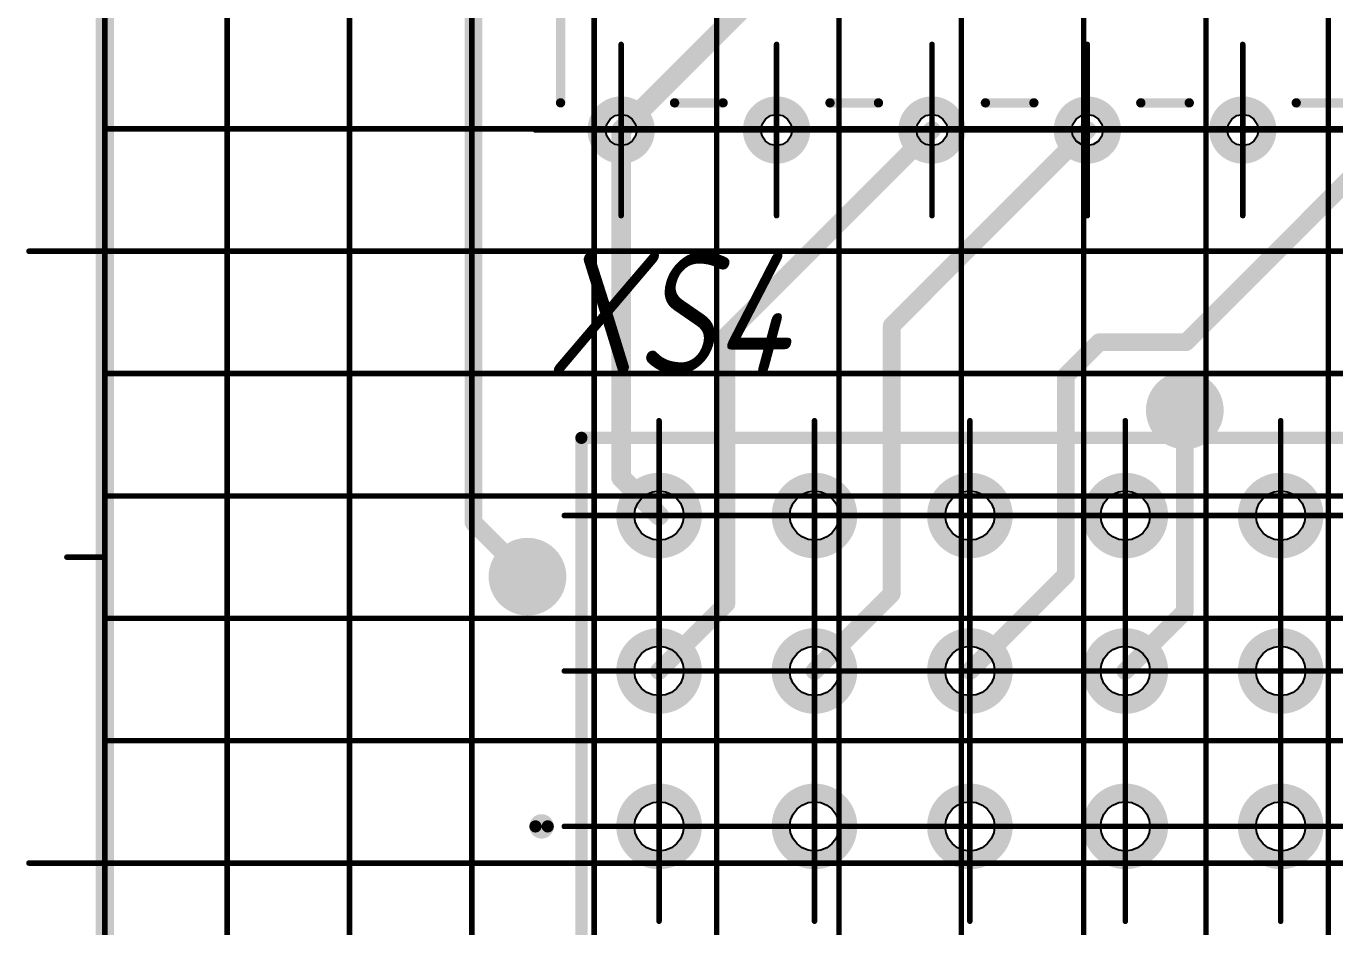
# Model space of a CAD drawing. Header units: millimetres. Extents: x 95 to 923, y 69 to 658.
# Drawn here: x 187.57 to 230.35, y 267.94 to 297.38 of the extents above; entities that cross this region are included whole.
import ezdxf

# ---------------------------------------------------------------- set-up
doc = ezdxf.new("R2010")
doc.units = ezdxf.units.MM
for name, color, linetype in [('Mechanical11', 56, 'Continuous'), ('Mechanical12', 56, 'Continuous'), ('Mechanical7', 56, 'Continuous'), ('Mechanical9', 56, 'Continuous')]:
    doc.layers.add(name, color=color, linetype=linetype)
doc.styles.add('GOST type A', font='', dxfattribs={"height": 0.2})
doc.styles.get('GOST type A').set_extended_font_data('GOST type A', italic=True)

msp = doc.modelspace()

# ---------------------------------------------------------------- linework, layer by layer
at = {"layer": 'Mechanical11', "color": 7}
for p, q in [((206.551, 293.787), (206.512, 293.982)), ((206.512, 293.982), (207.022, 293.982)), ((207.022, 293.982), (207.022, 293.472)), ((207.022, 293.982), (207.532, 293.982)), ((207.022, 293.472), (207.022, 293.982)), ((207.532, 293.982), (207.493, 293.787)), ((211.631, 293.787), (211.592, 293.982)), ((211.592, 293.982), (212.102, 293.982)), ((212.102, 293.982), (212.102, 293.472)), ((212.102, 293.982), (212.612, 293.982)), ((212.102, 293.472), (212.102, 293.982)), ((212.612, 293.982), (212.573, 293.787)), ((216.711, 293.787), (216.672, 293.982)), ((216.672, 293.982), (217.182, 293.982)), ((217.182, 293.982), (217.182, 293.472)), ((217.182, 293.982), (217.692, 293.982)), ((217.182, 293.472), (217.182, 293.982)), ((217.692, 293.982), (217.653, 293.787)), ((221.791, 293.787), (221.752, 293.982)), ((221.752, 293.982), (222.262, 293.982)), ((222.262, 293.982), (222.262, 293.472)), ((222.262, 293.982), (222.772, 293.982)), ((222.262, 293.472), (222.262, 293.982)), ((222.772, 293.982), (222.733, 293.787)), ((226.871, 293.787), (226.832, 293.982)), ((226.832, 293.982), (227.342, 293.982)), ((227.342, 293.982), (227.342, 293.472)), ((227.342, 293.982), (227.852, 293.982)), ((227.342, 293.472), (227.342, 293.982)), ((227.852, 293.982), (227.813, 293.787)), ((206.661, 293.621), (206.551, 293.787)), ((206.827, 293.511), (206.661, 293.621)), ((207.022, 293.472), (206.827, 293.511)), ((207.217, 293.511), (207.022, 293.472)), ((207.382, 293.621), (207.217, 293.511)), ((207.493, 293.787), (207.382, 293.621)), ((211.741, 293.621), (211.631, 293.787)), ((211.907, 293.511), (211.741, 293.621)), ((212.102, 293.472), (211.907, 293.511)), ((212.297, 293.511), (212.102, 293.472)), ((212.462, 293.621), (212.297, 293.511)), ((212.573, 293.787), (212.462, 293.621)), ((216.821, 293.621), (216.711, 293.787)), ((216.987, 293.511), (216.821, 293.621)), ((217.182, 293.472), (216.987, 293.511)), ((217.377, 293.511), (217.182, 293.472)), ((217.542, 293.621), (217.377, 293.511)), ((217.653, 293.787), (217.542, 293.621)), ((221.901, 293.621), (221.791, 293.787)), ((222.067, 293.511), (221.901, 293.621)), ((222.262, 293.472), (222.067, 293.511)), ((222.457, 293.511), (222.262, 293.472)), ((222.622, 293.621), (222.457, 293.511)), ((222.733, 293.787), (222.622, 293.621)), ((226.981, 293.621), (226.871, 293.787)), ((227.147, 293.511), (226.981, 293.621)), ((227.342, 293.472), (227.147, 293.511)), ((227.537, 293.511), (227.342, 293.472)), ((227.702, 293.621), (227.537, 293.511)), ((227.813, 293.787), (227.702, 293.621)), ((207.563, 281.785), (207.691, 281.952)), ((207.691, 281.952), (207.858, 282.081)), ((207.858, 282.081), (208.053, 282.161)), ((208.053, 282.161), (208.262, 282.189)), ((208.262, 281.382), (208.262, 282.189)), ((208.262, 282.189), (208.471, 282.161)), ((208.262, 282.189), (208.262, 281.382)), ((208.471, 282.161), (208.665, 282.081)), ((208.665, 282.081), (208.832, 281.952)), ((208.832, 281.952), (208.961, 281.785)), ((212.643, 281.785), (212.771, 281.952)), ((212.771, 281.952), (212.938, 282.081)), ((212.938, 282.081), (213.133, 282.161)), ((213.133, 282.161), (213.342, 282.189)), ((213.342, 281.382), (213.342, 282.189)), ((213.342, 282.189), (213.551, 282.161)), ((213.342, 282.189), (213.342, 281.382)), ((213.551, 282.161), (213.745, 282.081)), ((213.745, 282.081), (213.912, 281.952)), ((213.912, 281.952), (214.041, 281.785)), ((217.723, 281.785), (217.851, 281.952)), ((217.851, 281.952), (218.018, 282.081)), ((218.018, 282.081), (218.213, 282.161)), ((218.213, 282.161), (218.422, 282.189)), ((218.422, 281.382), (218.422, 282.189)), ((218.422, 282.189), (218.631, 282.161)), ((218.422, 282.189), (218.422, 281.382)), ((218.631, 282.161), (218.825, 282.081)), ((218.825, 282.081), (218.992, 281.952)), ((218.992, 281.952), (219.121, 281.785)), ((222.803, 281.785), (222.931, 281.952)), ((222.931, 281.952), (223.098, 282.081)), ((223.098, 282.081), (223.293, 282.161)), ((223.293, 282.161), (223.502, 282.189)), ((223.502, 281.382), (223.502, 282.189)), ((223.502, 282.189), (223.711, 282.161)), ((223.502, 282.189), (223.502, 281.382)), ((223.711, 282.161), (223.905, 282.081)), ((223.905, 282.081), (224.072, 281.952)), ((224.072, 281.952), (224.201, 281.785)), ((227.883, 281.785), (228.011, 281.952)), ((228.011, 281.952), (228.178, 282.081)), ((228.178, 282.081), (228.373, 282.161)), ((228.373, 282.161), (228.582, 282.189)), ((228.582, 281.382), (228.582, 282.189)), ((228.582, 282.189), (228.791, 282.161)), ((228.582, 282.189), (228.582, 281.382)), ((228.791, 282.161), (228.985, 282.081)), ((228.985, 282.081), (229.152, 281.952)), ((229.152, 281.952), (229.281, 281.785)), ((207.455, 281.382), (207.482, 281.591)), ((207.482, 281.591), (207.563, 281.785)), ((208.961, 281.785), (209.041, 281.591)), ((209.041, 281.591), (209.069, 281.382)), ((212.535, 281.382), (212.562, 281.591)), ((212.562, 281.591), (212.643, 281.785)), ((214.041, 281.785), (214.121, 281.591)), ((214.121, 281.591), (214.149, 281.382)), ((217.615, 281.382), (217.642, 281.591)), ((217.642, 281.591), (217.723, 281.785)), ((219.121, 281.785), (219.201, 281.591)), ((219.201, 281.591), (219.229, 281.382)), ((222.695, 281.382), (222.722, 281.591)), ((222.722, 281.591), (222.803, 281.785)), ((224.201, 281.785), (224.281, 281.591)), ((224.281, 281.591), (224.309, 281.382)), ((227.775, 281.382), (227.802, 281.591)), ((227.802, 281.591), (227.883, 281.785)), ((229.281, 281.785), (229.361, 281.591)), ((229.361, 281.591), (229.389, 281.382)), ((208.262, 281.382), (207.455, 281.382)), ((209.069, 281.382), (208.262, 281.382)), ((213.342, 281.382), (212.535, 281.382)), ((214.149, 281.382), (213.342, 281.382)), ((218.422, 281.382), (217.615, 281.382)), ((219.229, 281.382), (218.422, 281.382)), ((223.502, 281.382), (222.695, 281.382)), ((224.309, 281.382), (223.502, 281.382)), ((228.582, 281.382), (227.775, 281.382)), ((229.389, 281.382), (228.582, 281.382)), ((207.563, 276.705), (207.691, 276.872)), ((207.691, 276.872), (207.858, 277.001)), ((207.858, 277.001), (208.053, 277.081)), ((208.053, 277.081), (208.262, 277.109)), ((208.262, 276.302), (208.262, 277.109)), ((208.262, 277.109), (208.471, 277.081)), ((208.262, 277.109), (208.262, 276.302)), ((208.471, 277.081), (208.665, 277.001)), ((208.665, 277.001), (208.832, 276.872)), ((208.832, 276.872), (208.961, 276.705)), ((212.643, 276.705), (212.771, 276.872)), ((212.771, 276.872), (212.938, 277.001)), ((212.938, 277.001), (213.133, 277.081)), ((213.133, 277.081), (213.342, 277.109)), ((213.342, 276.302), (213.342, 277.109)), ((213.342, 277.109), (213.551, 277.081)), ((213.342, 277.109), (213.342, 276.302)), ((213.551, 277.081), (213.745, 277.001)), ((213.745, 277.001), (213.912, 276.872)), ((213.912, 276.872), (214.041, 276.705)), ((217.723, 276.705), (217.851, 276.872)), ((217.851, 276.872), (218.018, 277.001)), ((218.018, 277.001), (218.213, 277.081)), ((218.213, 277.081), (218.422, 277.109)), ((218.422, 276.302), (218.422, 277.109)), ((218.422, 277.109), (218.631, 277.081)), ((218.422, 277.109), (218.422, 276.302)), ((218.631, 277.081), (218.825, 277.001)), ((218.825, 277.001), (218.992, 276.872)), ((218.992, 276.872), (219.121, 276.705)), ((222.803, 276.705), (222.931, 276.872)), ((222.931, 276.872), (223.098, 277.001)), ((223.098, 277.001), (223.293, 277.081)), ((223.293, 277.081), (223.502, 277.109)), ((223.502, 276.302), (223.502, 277.109)), ((223.502, 277.109), (223.711, 277.081)), ((223.502, 277.109), (223.502, 276.302)), ((223.711, 277.081), (223.905, 277.001)), ((223.905, 277.001), (224.072, 276.872)), ((224.072, 276.872), (224.201, 276.705)), ((227.883, 276.705), (228.011, 276.872)), ((228.011, 276.872), (228.178, 277.001)), ((228.178, 277.001), (228.373, 277.081)), ((228.373, 277.081), (228.582, 277.109)), ((228.582, 276.302), (228.582, 277.109)), ((228.582, 277.109), (228.791, 277.081)), ((228.582, 277.109), (228.582, 276.302)), ((228.791, 277.081), (228.985, 277.001)), ((228.985, 277.001), (229.152, 276.872)), ((229.152, 276.872), (229.281, 276.705)), ((207.455, 276.302), (207.482, 276.511)), ((207.482, 276.511), (207.563, 276.705)), ((208.961, 276.705), (209.041, 276.511)), ((209.041, 276.511), (209.069, 276.302)), ((212.535, 276.302), (212.562, 276.511)), ((212.562, 276.511), (212.643, 276.705)), ((214.041, 276.705), (214.121, 276.511)), ((214.121, 276.511), (214.149, 276.302)), ((217.615, 276.302), (217.642, 276.511)), ((217.642, 276.511), (217.723, 276.705)), ((219.121, 276.705), (219.201, 276.511)), ((219.201, 276.511), (219.229, 276.302)), ((222.695, 276.302), (222.722, 276.511)), ((222.722, 276.511), (222.803, 276.705)), ((224.201, 276.705), (224.281, 276.511)), ((224.281, 276.511), (224.309, 276.302)), ((227.775, 276.302), (227.802, 276.511)), ((227.802, 276.511), (227.883, 276.705)), ((229.281, 276.705), (229.361, 276.511)), ((229.361, 276.511), (229.389, 276.302)), ((208.262, 276.302), (207.455, 276.302)), ((209.069, 276.302), (208.262, 276.302)), ((213.342, 276.302), (212.535, 276.302)), ((214.149, 276.302), (213.342, 276.302)), ((218.422, 276.302), (217.615, 276.302)), ((219.229, 276.302), (218.422, 276.302)), ((223.502, 276.302), (222.695, 276.302)), ((224.309, 276.302), (223.502, 276.302)), ((228.582, 276.302), (227.775, 276.302)), ((229.389, 276.302), (228.582, 276.302)), ((207.563, 271.625), (207.691, 271.792)), ((207.691, 271.792), (207.858, 271.921)), ((207.858, 271.921), (208.053, 272.001)), ((208.053, 272.001), (208.262, 272.029)), ((208.262, 271.222), (208.262, 272.029)), ((208.262, 272.029), (208.471, 272.001)), ((208.262, 272.029), (208.262, 271.222)), ((208.471, 272.001), (208.665, 271.921)), ((208.665, 271.921), (208.832, 271.792)), ((208.832, 271.792), (208.961, 271.625)), ((212.643, 271.625), (212.771, 271.792)), ((212.771, 271.792), (212.938, 271.921)), ((212.938, 271.921), (213.133, 272.001)), ((213.133, 272.001), (213.342, 272.029)), ((213.342, 271.222), (213.342, 272.029)), ((213.342, 272.029), (213.551, 272.001)), ((213.342, 272.029), (213.342, 271.222)), ((213.551, 272.001), (213.745, 271.921)), ((213.745, 271.921), (213.912, 271.792)), ((213.912, 271.792), (214.041, 271.625)), ((217.723, 271.625), (217.851, 271.792)), ((217.851, 271.792), (218.018, 271.921)), ((218.018, 271.921), (218.213, 272.001)), ((218.213, 272.001), (218.422, 272.029)), ((218.422, 271.222), (218.422, 272.029)), ((218.422, 272.029), (218.631, 272.001)), ((218.422, 272.029), (218.422, 271.222)), ((218.631, 272.001), (218.825, 271.921)), ((218.825, 271.921), (218.992, 271.792)), ((218.992, 271.792), (219.121, 271.625)), ((222.803, 271.625), (222.931, 271.792)), ((222.931, 271.792), (223.098, 271.921)), ((223.098, 271.921), (223.293, 272.001)), ((223.293, 272.001), (223.502, 272.029)), ((223.502, 271.222), (223.502, 272.029)), ((223.502, 272.029), (223.711, 272.001)), ((223.502, 272.029), (223.502, 271.222)), ((223.711, 272.001), (223.905, 271.921)), ((223.905, 271.921), (224.072, 271.792)), ((224.072, 271.792), (224.201, 271.625)), ((227.883, 271.625), (228.011, 271.792)), ((228.011, 271.792), (228.178, 271.921)), ((228.178, 271.921), (228.373, 272.001)), ((228.373, 272.001), (228.582, 272.029)), ((228.582, 271.222), (228.582, 272.029)), ((228.582, 272.029), (228.791, 272.001)), ((228.582, 272.029), (228.582, 271.222)), ((228.791, 272.001), (228.985, 271.921)), ((228.985, 271.921), (229.152, 271.792)), ((229.152, 271.792), (229.281, 271.625)), ((207.455, 271.222), (207.482, 271.431)), ((207.482, 271.431), (207.563, 271.625)), ((208.961, 271.625), (209.041, 271.431)), ((209.041, 271.431), (209.069, 271.222)), ((212.535, 271.222), (212.562, 271.431)), ((212.562, 271.431), (212.643, 271.625)), ((214.041, 271.625), (214.121, 271.431)), ((214.121, 271.431), (214.149, 271.222)), ((217.615, 271.222), (217.642, 271.431)), ((217.642, 271.431), (217.723, 271.625)), ((219.121, 271.625), (219.201, 271.431)), ((219.201, 271.431), (219.229, 271.222)), ((222.695, 271.222), (222.722, 271.431)), ((222.722, 271.431), (222.803, 271.625)), ((224.201, 271.625), (224.281, 271.431)), ((224.281, 271.431), (224.309, 271.222)), ((227.775, 271.222), (227.802, 271.431)), ((227.802, 271.431), (227.883, 271.625)), ((229.281, 271.625), (229.361, 271.431)), ((229.361, 271.431), (229.389, 271.222)), ((208.262, 271.222), (207.455, 271.222)), ((209.069, 271.222), (208.262, 271.222)), ((213.342, 271.222), (212.535, 271.222)), ((214.149, 271.222), (213.342, 271.222)), ((218.422, 271.222), (217.615, 271.222)), ((219.229, 271.222), (218.422, 271.222)), ((223.502, 271.222), (222.695, 271.222)), ((224.309, 271.222), (223.502, 271.222)), ((228.582, 271.222), (227.775, 271.222)), ((229.389, 271.222), (228.582, 271.222))]:
    msp.add_line(p, q, dxfattribs=at)
for points, const_width in [([(225.804, 284.82, 1), (225.092, 284.82, 1)], 0.711), ([(224.915, 284.82, 1), (225.27, 284.82, 1)], 0.356), ([(225.626, 284.82, 1), (225.981, 284.82, 1)], 0.356), ([(204.315, 279.384, 1), (203.604, 279.384, 1)], 0.711), ([(203.426, 279.384, 1), (203.782, 279.384, 1)], 0.356), ([(204.137, 279.384, 1), (204.493, 279.384, 1)], 0.356)]:
    msp.add_lwpolyline(points, format="xyb", close=True, dxfattribs=dict(at, const_width=const_width))
at = {"layer": 'Mechanical12', "color": 7}
for p, q in [((206.551, 294.177), (206.661, 294.342)), ((206.661, 294.342), (206.827, 294.453)), ((206.827, 294.453), (207.022, 294.492)), ((207.022, 293.982), (207.022, 294.492)), ((207.022, 294.492), (207.217, 294.453)), ((207.022, 294.492), (207.022, 293.982)), ((207.217, 294.453), (207.382, 294.342)), ((207.382, 294.342), (207.493, 294.177)), ((211.631, 294.177), (211.741, 294.342)), ((211.741, 294.342), (211.907, 294.453)), ((211.907, 294.453), (212.102, 294.492)), ((212.102, 293.982), (212.102, 294.492)), ((212.102, 294.492), (212.297, 294.453)), ((212.102, 294.492), (212.102, 293.982)), ((212.297, 294.453), (212.462, 294.342)), ((212.462, 294.342), (212.573, 294.177)), ((216.711, 294.177), (216.821, 294.342)), ((216.821, 294.342), (216.987, 294.453)), ((216.987, 294.453), (217.182, 294.492)), ((217.182, 293.982), (217.182, 294.492)), ((217.182, 294.492), (217.377, 294.453)), ((217.182, 294.492), (217.182, 293.982)), ((217.377, 294.453), (217.542, 294.342)), ((217.542, 294.342), (217.653, 294.177)), ((221.791, 294.177), (221.901, 294.342)), ((221.901, 294.342), (222.067, 294.453)), ((222.067, 294.453), (222.262, 294.492)), ((222.262, 293.982), (222.262, 294.492)), ((222.262, 294.492), (222.457, 294.453)), ((222.262, 294.492), (222.262, 293.982)), ((222.457, 294.453), (222.622, 294.342)), ((222.622, 294.342), (222.733, 294.177)), ((226.871, 294.177), (226.981, 294.342)), ((226.981, 294.342), (227.147, 294.453)), ((227.147, 294.453), (227.342, 294.492)), ((227.342, 293.982), (227.342, 294.492)), ((227.342, 294.492), (227.537, 294.453)), ((227.342, 294.492), (227.342, 293.982)), ((227.537, 294.453), (227.702, 294.342)), ((227.702, 294.342), (227.813, 294.177)), ((206.512, 293.982), (206.551, 294.177)), ((207.022, 293.982), (206.512, 293.982)), ((207.532, 293.982), (207.022, 293.982)), ((207.493, 294.177), (207.532, 293.982)), ((211.592, 293.982), (211.631, 294.177)), ((212.102, 293.982), (211.592, 293.982)), ((212.612, 293.982), (212.102, 293.982)), ((212.573, 294.177), (212.612, 293.982)), ((216.672, 293.982), (216.711, 294.177)), ((217.182, 293.982), (216.672, 293.982)), ((217.692, 293.982), (217.182, 293.982)), ((217.653, 294.177), (217.692, 293.982)), ((221.752, 293.982), (221.791, 294.177)), ((222.262, 293.982), (221.752, 293.982)), ((222.772, 293.982), (222.262, 293.982)), ((222.733, 294.177), (222.772, 293.982)), ((226.832, 293.982), (226.871, 294.177)), ((227.342, 293.982), (226.832, 293.982)), ((227.852, 293.982), (227.342, 293.982)), ((227.813, 294.177), (227.852, 293.982)), ((207.455, 281.382), (208.262, 281.382)), ((207.482, 281.173), (207.455, 281.382)), ((207.563, 280.978), (207.482, 281.173)), ((208.262, 281.382), (208.262, 280.575)), ((208.262, 280.575), (208.262, 281.382)), ((208.262, 281.382), (209.069, 281.382)), ((209.041, 281.173), (208.961, 280.978)), ((209.069, 281.382), (209.041, 281.173)), ((212.535, 281.382), (213.342, 281.382)), ((212.562, 281.173), (212.535, 281.382)), ((212.643, 280.978), (212.562, 281.173)), ((213.342, 281.382), (213.342, 280.575)), ((213.342, 280.575), (213.342, 281.382)), ((213.342, 281.382), (214.149, 281.382)), ((214.121, 281.173), (214.041, 280.978)), ((214.149, 281.382), (214.121, 281.173)), ((217.615, 281.382), (218.422, 281.382)), ((217.642, 281.173), (217.615, 281.382)), ((217.723, 280.978), (217.642, 281.173)), ((218.422, 281.382), (218.422, 280.575)), ((218.422, 280.575), (218.422, 281.382)), ((218.422, 281.382), (219.229, 281.382)), ((219.201, 281.173), (219.121, 280.978)), ((219.229, 281.382), (219.201, 281.173)), ((222.695, 281.382), (223.502, 281.382)), ((222.722, 281.173), (222.695, 281.382)), ((222.803, 280.978), (222.722, 281.173)), ((223.502, 281.382), (223.502, 280.575)), ((223.502, 280.575), (223.502, 281.382)), ((223.502, 281.382), (224.309, 281.382)), ((224.281, 281.173), (224.201, 280.978)), ((224.309, 281.382), (224.281, 281.173)), ((227.775, 281.382), (228.582, 281.382)), ((227.802, 281.173), (227.775, 281.382)), ((227.883, 280.978), (227.802, 281.173)), ((228.582, 281.382), (228.582, 280.575)), ((228.582, 280.575), (228.582, 281.382)), ((228.582, 281.382), (229.389, 281.382)), ((229.361, 281.173), (229.281, 280.978)), ((229.389, 281.382), (229.361, 281.173)), ((207.691, 280.811), (207.563, 280.978)), ((207.858, 280.683), (207.691, 280.811)), ((208.053, 280.602), (207.858, 280.683)), ((208.665, 280.683), (208.471, 280.602)), ((208.832, 280.811), (208.665, 280.683)), ((208.961, 280.978), (208.832, 280.811)), ((212.771, 280.811), (212.643, 280.978)), ((212.938, 280.683), (212.771, 280.811)), ((213.133, 280.602), (212.938, 280.683)), ((213.745, 280.683), (213.551, 280.602)), ((213.912, 280.811), (213.745, 280.683)), ((214.041, 280.978), (213.912, 280.811)), ((217.851, 280.811), (217.723, 280.978)), ((218.018, 280.683), (217.851, 280.811)), ((218.213, 280.602), (218.018, 280.683)), ((218.825, 280.683), (218.631, 280.602)), ((218.992, 280.811), (218.825, 280.683)), ((219.121, 280.978), (218.992, 280.811)), ((222.931, 280.811), (222.803, 280.978)), ((223.098, 280.683), (222.931, 280.811)), ((223.293, 280.602), (223.098, 280.683)), ((223.905, 280.683), (223.711, 280.602)), ((224.072, 280.811), (223.905, 280.683)), ((224.201, 280.978), (224.072, 280.811)), ((228.011, 280.811), (227.883, 280.978)), ((228.178, 280.683), (228.011, 280.811)), ((228.373, 280.602), (228.178, 280.683)), ((228.985, 280.683), (228.791, 280.602)), ((229.152, 280.811), (228.985, 280.683)), ((229.281, 280.978), (229.152, 280.811)), ((208.262, 280.575), (208.053, 280.602)), ((208.471, 280.602), (208.262, 280.575)), ((213.342, 280.575), (213.133, 280.602)), ((213.551, 280.602), (213.342, 280.575)), ((218.422, 280.575), (218.213, 280.602)), ((218.631, 280.602), (218.422, 280.575)), ((223.502, 280.575), (223.293, 280.602)), ((223.711, 280.602), (223.502, 280.575)), ((228.582, 280.575), (228.373, 280.602)), ((228.791, 280.602), (228.582, 280.575)), ((207.455, 276.302), (208.262, 276.302)), ((207.482, 276.093), (207.455, 276.302)), ((207.563, 275.898), (207.482, 276.093)), ((208.262, 276.302), (208.262, 275.495)), ((208.262, 275.495), (208.262, 276.302)), ((208.262, 276.302), (209.069, 276.302)), ((209.041, 276.093), (208.961, 275.898)), ((209.069, 276.302), (209.041, 276.093)), ((212.535, 276.302), (213.342, 276.302)), ((212.562, 276.093), (212.535, 276.302)), ((212.643, 275.898), (212.562, 276.093)), ((213.342, 276.302), (213.342, 275.495)), ((213.342, 275.495), (213.342, 276.302)), ((213.342, 276.302), (214.149, 276.302)), ((214.121, 276.093), (214.041, 275.898)), ((214.149, 276.302), (214.121, 276.093)), ((217.615, 276.302), (218.422, 276.302)), ((217.642, 276.093), (217.615, 276.302)), ((217.723, 275.898), (217.642, 276.093)), ((218.422, 276.302), (218.422, 275.495)), ((218.422, 275.495), (218.422, 276.302)), ((218.422, 276.302), (219.229, 276.302)), ((219.201, 276.093), (219.121, 275.898)), ((219.229, 276.302), (219.201, 276.093)), ((222.695, 276.302), (223.502, 276.302)), ((222.722, 276.093), (222.695, 276.302)), ((222.803, 275.898), (222.722, 276.093)), ((223.502, 276.302), (223.502, 275.495)), ((223.502, 275.495), (223.502, 276.302)), ((223.502, 276.302), (224.309, 276.302)), ((224.281, 276.093), (224.201, 275.898)), ((224.309, 276.302), (224.281, 276.093)), ((227.775, 276.302), (228.582, 276.302)), ((227.802, 276.093), (227.775, 276.302)), ((227.883, 275.898), (227.802, 276.093)), ((228.582, 276.302), (228.582, 275.495)), ((228.582, 275.495), (228.582, 276.302)), ((228.582, 276.302), (229.389, 276.302)), ((229.361, 276.093), (229.281, 275.898)), ((229.389, 276.302), (229.361, 276.093)), ((207.691, 275.731), (207.563, 275.898)), ((207.858, 275.603), (207.691, 275.731)), ((208.053, 275.522), (207.858, 275.603)), ((208.262, 275.495), (208.053, 275.522)), ((208.471, 275.522), (208.262, 275.495)), ((208.665, 275.603), (208.471, 275.522)), ((208.832, 275.731), (208.665, 275.603)), ((208.961, 275.898), (208.832, 275.731)), ((212.771, 275.731), (212.643, 275.898)), ((212.938, 275.603), (212.771, 275.731)), ((213.133, 275.522), (212.938, 275.603)), ((213.342, 275.495), (213.133, 275.522)), ((213.551, 275.522), (213.342, 275.495)), ((213.745, 275.603), (213.551, 275.522)), ((213.912, 275.731), (213.745, 275.603)), ((214.041, 275.898), (213.912, 275.731)), ((217.851, 275.731), (217.723, 275.898)), ((218.018, 275.603), (217.851, 275.731)), ((218.213, 275.522), (218.018, 275.603)), ((218.422, 275.495), (218.213, 275.522)), ((218.631, 275.522), (218.422, 275.495)), ((218.825, 275.603), (218.631, 275.522)), ((218.992, 275.731), (218.825, 275.603)), ((219.121, 275.898), (218.992, 275.731)), ((222.931, 275.731), (222.803, 275.898)), ((223.098, 275.603), (222.931, 275.731)), ((223.293, 275.522), (223.098, 275.603)), ((223.502, 275.495), (223.293, 275.522)), ((223.711, 275.522), (223.502, 275.495)), ((223.905, 275.603), (223.711, 275.522)), ((224.072, 275.731), (223.905, 275.603)), ((224.201, 275.898), (224.072, 275.731)), ((228.011, 275.731), (227.883, 275.898)), ((228.178, 275.603), (228.011, 275.731)), ((228.373, 275.522), (228.178, 275.603)), ((228.582, 275.495), (228.373, 275.522)), ((228.791, 275.522), (228.582, 275.495)), ((228.985, 275.603), (228.791, 275.522)), ((229.152, 275.731), (228.985, 275.603)), ((229.281, 275.898), (229.152, 275.731)), ((207.455, 271.222), (208.262, 271.222)), ((207.482, 271.013), (207.455, 271.222)), ((207.563, 270.818), (207.482, 271.013)), ((207.691, 270.651), (207.563, 270.818)), ((208.262, 271.222), (208.262, 270.415)), ((208.262, 270.415), (208.262, 271.222)), ((208.262, 271.222), (209.069, 271.222)), ((208.961, 270.818), (208.832, 270.651)), ((209.041, 271.013), (208.961, 270.818)), ((209.069, 271.222), (209.041, 271.013)), ((212.535, 271.222), (213.342, 271.222)), ((212.562, 271.013), (212.535, 271.222)), ((212.643, 270.818), (212.562, 271.013)), ((212.771, 270.651), (212.643, 270.818)), ((213.342, 271.222), (213.342, 270.415)), ((213.342, 270.415), (213.342, 271.222)), ((213.342, 271.222), (214.149, 271.222)), ((214.041, 270.818), (213.912, 270.651)), ((214.121, 271.013), (214.041, 270.818)), ((214.149, 271.222), (214.121, 271.013)), ((217.615, 271.222), (218.422, 271.222)), ((217.642, 271.013), (217.615, 271.222)), ((217.723, 270.818), (217.642, 271.013)), ((217.851, 270.651), (217.723, 270.818)), ((218.422, 271.222), (218.422, 270.415)), ((218.422, 270.415), (218.422, 271.222)), ((218.422, 271.222), (219.229, 271.222)), ((219.121, 270.818), (218.992, 270.651)), ((219.201, 271.013), (219.121, 270.818)), ((219.229, 271.222), (219.201, 271.013)), ((222.695, 271.222), (223.502, 271.222)), ((222.722, 271.013), (222.695, 271.222)), ((222.803, 270.818), (222.722, 271.013)), ((222.931, 270.651), (222.803, 270.818)), ((223.502, 271.222), (223.502, 270.415)), ((223.502, 270.415), (223.502, 271.222)), ((223.502, 271.222), (224.309, 271.222)), ((224.201, 270.818), (224.072, 270.651)), ((224.281, 271.013), (224.201, 270.818)), ((224.309, 271.222), (224.281, 271.013)), ((227.775, 271.222), (228.582, 271.222)), ((227.802, 271.013), (227.775, 271.222)), ((227.883, 270.818), (227.802, 271.013)), ((228.011, 270.651), (227.883, 270.818)), ((228.582, 271.222), (228.582, 270.415)), ((228.582, 270.415), (228.582, 271.222)), ((228.582, 271.222), (229.389, 271.222)), ((229.281, 270.818), (229.152, 270.651)), ((229.361, 271.013), (229.281, 270.818)), ((229.389, 271.222), (229.361, 271.013)), ((207.858, 270.523), (207.691, 270.651)), ((208.053, 270.442), (207.858, 270.523)), ((208.262, 270.415), (208.053, 270.442)), ((208.471, 270.442), (208.262, 270.415)), ((208.665, 270.523), (208.471, 270.442)), ((208.832, 270.651), (208.665, 270.523)), ((212.938, 270.523), (212.771, 270.651)), ((213.133, 270.442), (212.938, 270.523)), ((213.342, 270.415), (213.133, 270.442)), ((213.551, 270.442), (213.342, 270.415)), ((213.745, 270.523), (213.551, 270.442)), ((213.912, 270.651), (213.745, 270.523)), ((218.018, 270.523), (217.851, 270.651)), ((218.213, 270.442), (218.018, 270.523)), ((218.422, 270.415), (218.213, 270.442)), ((218.631, 270.442), (218.422, 270.415)), ((218.825, 270.523), (218.631, 270.442)), ((218.992, 270.651), (218.825, 270.523)), ((223.098, 270.523), (222.931, 270.651)), ((223.293, 270.442), (223.098, 270.523)), ((223.502, 270.415), (223.293, 270.442)), ((223.711, 270.442), (223.502, 270.415)), ((223.905, 270.523), (223.711, 270.442)), ((224.072, 270.651), (223.905, 270.523)), ((228.178, 270.523), (228.011, 270.651)), ((228.373, 270.442), (228.178, 270.523)), ((228.582, 270.415), (228.373, 270.442)), ((228.791, 270.442), (228.582, 270.415)), ((228.985, 270.523), (228.791, 270.442)), ((229.152, 270.651), (228.985, 270.523))]:
    msp.add_line(p, q, dxfattribs=at)
for points, const_width in [([(190.142, 611.222), (190.142, 250.022)], 0.6), ([(190.142, 611.222), (190.142, 250.022)], 0.6), ([(190.142, 611.222), (190.142, 250.022)], 0.6), ([(190.142, 611.222), (190.142, 250.022)], 0.6), ([(202.198, 281.146), (202.198, 388.398)], 0.58), ([(205.041, 294.871), (205.041, 308.333)], 0.305), ([(207.022, 293.982), (217.182, 304.142)], 0.646), ([(208.77, 294.871), (210.354, 294.871)], 0.305), ([(213.85, 294.871), (215.434, 294.871)], 0.305), ([(218.93, 294.871), (220.514, 294.871)], 0.305), ([(224.01, 294.871), (225.594, 294.871)], 0.305), ([(229.09, 294.871), (230.674, 294.871)], 0.305), ([(207.022, 282.622), (207.022, 293.982)], 0.646), ([(210.462, 287.262), (217.182, 293.982)], 0.58), ([(215.866, 287.585), (222.262, 293.982)], 0.58), ([(225.49, 287.05), (232.422, 293.982)], 0.58), ([(210.462, 278.502), (210.462, 287.262)], 0.58), ([(215.866, 278.825), (215.866, 287.585)], 0.58), ([(221.562, 285.958), (222.654, 287.05)], 0.58), ([(222.654, 287.05), (225.49, 287.05)], 0.58), ([(221.562, 279.442), (221.562, 285.958)], 0.58), ([(225.448, 278.248), (225.448, 284.82)], 0.58), ([(205.722, 283.922), (246.362, 283.922)], 0.4), ([(205.722, 251.022), (205.722, 283.922)], 0.4), ([(207.022, 282.622), (208.262, 281.382)], 0.646), ([(202.198, 281.146), (203.96, 279.384)], 0.58), ([(218.422, 276.302), (221.562, 279.442)], 0.58), ([(213.342, 276.302), (215.866, 278.825)], 0.58), ([(208.262, 276.302), (210.462, 278.502)], 0.58), ([(223.502, 276.302), (225.448, 278.248)], 0.58)]:
    msp.add_lwpolyline(points, dxfattribs=dict(at, const_width=const_width))
for points, const_width in [([(204.965, 294.871, 1), (205.117, 294.871, 1)], 0.152), ([(207.822, 293.982, 1), (206.222, 293.982, 1)], 0.6), ([(207.822, 293.982, 1), (206.222, 293.982, 1)], 0.6), ([(208.693, 294.871, 1), (208.846, 294.871, 1)], 0.152), ([(210.278, 294.871, 1), (210.43, 294.871, 1)], 0.152), ([(212.902, 293.982, 1), (211.302, 293.982, 1)], 0.6), ([(212.902, 293.982, 1), (211.302, 293.982, 1)], 0.6), ([(213.773, 294.871, 1), (213.926, 294.871, 1)], 0.152), ([(215.358, 294.871, 1), (215.51, 294.871, 1)], 0.152), ([(217.982, 293.982, 1), (216.382, 293.982, 1)], 0.6), ([(217.982, 293.982, 1), (216.382, 293.982, 1)], 0.6), ([(218.853, 294.871, 1), (219.006, 294.871, 1)], 0.152), ([(220.438, 294.871, 1), (220.59, 294.871, 1)], 0.152), ([(223.062, 293.982, 1), (221.462, 293.982, 1)], 0.6), ([(223.062, 293.982, 1), (221.462, 293.982, 1)], 0.6), ([(223.933, 294.871, 1), (224.086, 294.871, 1)], 0.152), ([(225.518, 294.871, 1), (225.67, 294.871, 1)], 0.152), ([(228.142, 293.982, 1), (226.542, 293.982, 1)], 0.6), ([(228.142, 293.982, 1), (226.542, 293.982, 1)], 0.6), ([(229.013, 294.871, 1), (229.166, 294.871, 1)], 0.152), ([(206.072, 293.982, 1), (206.372, 293.982, 1)], 0.3), ([(206.072, 293.982, 1), (206.372, 293.982, 1)], 0.3), ([(206.86, 293.982, 1), (207.183, 293.982, 1)], 0.323), ([(206.86, 293.982, 1), (207.183, 293.982, 1)], 0.323), ([(207.672, 293.982, 1), (207.972, 293.982, 1)], 0.3), ([(207.672, 293.982, 1), (207.972, 293.982, 1)], 0.3), ([(211.152, 293.982, 1), (211.452, 293.982, 1)], 0.3), ([(211.152, 293.982, 1), (211.452, 293.982, 1)], 0.3), ([(212.752, 293.982, 1), (213.052, 293.982, 1)], 0.3), ([(212.752, 293.982, 1), (213.052, 293.982, 1)], 0.3), ([(216.232, 293.982, 1), (216.532, 293.982, 1)], 0.3), ([(216.232, 293.982, 1), (216.532, 293.982, 1)], 0.3), ([(217.037, 293.982, 1), (217.327, 293.982, 1)], 0.29), ([(217.832, 293.982, 1), (218.132, 293.982, 1)], 0.3), ([(217.832, 293.982, 1), (218.132, 293.982, 1)], 0.3), ([(221.312, 293.982, 1), (221.612, 293.982, 1)], 0.3), ([(221.312, 293.982, 1), (221.612, 293.982, 1)], 0.3), ([(222.117, 293.982, 1), (222.407, 293.982, 1)], 0.29), ([(222.912, 293.982, 1), (223.212, 293.982, 1)], 0.3), ([(222.912, 293.982, 1), (223.212, 293.982, 1)], 0.3), ([(226.392, 293.982, 1), (226.692, 293.982, 1)], 0.3), ([(226.392, 293.982, 1), (226.692, 293.982, 1)], 0.3), ([(227.992, 293.982, 1), (228.292, 293.982, 1)], 0.3), ([(227.992, 293.982, 1), (228.292, 293.982, 1)], 0.3), ([(210.317, 287.262, 1), (210.607, 287.262, 1)], 0.29), ([(210.317, 287.262, 1), (210.607, 287.262, 1)], 0.29), ([(215.721, 287.585, 1), (216.011, 287.585, 1)], 0.29), ([(215.721, 287.585, 1), (216.011, 287.585, 1)], 0.29), ([(222.509, 287.05, 1), (222.799, 287.05, 1)], 0.29), ([(222.509, 287.05, 1), (222.799, 287.05, 1)], 0.29), ([(225.345, 287.05, 1), (225.635, 287.05, 1)], 0.29), ([(225.345, 287.05, 1), (225.635, 287.05, 1)], 0.29), ([(221.417, 285.958, 1), (221.707, 285.958, 1)], 0.29), ([(221.417, 285.958, 1), (221.707, 285.958, 1)], 0.29), ([(226.439, 284.82, 1), (224.457, 284.82, 1)], 0.559), ([(224.318, 284.82, 1), (224.597, 284.82, 1)], 0.279), ([(225.303, 284.82, 1), (225.593, 284.82, 1)], 0.29), ([(226.299, 284.82, 1), (226.578, 284.82, 1)], 0.279), ([(205.622, 283.922, 1), (205.822, 283.922, 1)], 0.2), ([(205.622, 283.922, 1), (205.822, 283.922, 1)], 0.2), ([(206.86, 282.622, 1), (207.183, 282.622, 1)], 0.323), ([(206.86, 282.622, 1), (207.183, 282.622, 1)], 0.323), ([(209.362, 281.382, 1), (207.162, 281.382, 1)], 0.6), ([(209.362, 281.382, 1), (207.162, 281.382, 1)], 0.6), ([(214.442, 281.382, 1), (212.242, 281.382, 1)], 0.6), ([(214.442, 281.382, 1), (212.242, 281.382, 1)], 0.6), ([(219.522, 281.382, 1), (217.322, 281.382, 1)], 0.6), ([(219.522, 281.382, 1), (217.322, 281.382, 1)], 0.6), ([(224.602, 281.382, 1), (222.402, 281.382, 1)], 0.6), ([(224.602, 281.382, 1), (222.402, 281.382, 1)], 0.6), ([(229.682, 281.382, 1), (227.482, 281.382, 1)], 0.6), ([(229.682, 281.382, 1), (227.482, 281.382, 1)], 0.6), ([(207.012, 281.382, 1), (207.312, 281.382, 1)], 0.3), ([(207.012, 281.382, 1), (207.312, 281.382, 1)], 0.3), ([(208.1, 281.382, 1), (208.423, 281.382, 1)], 0.323), ([(209.212, 281.382, 1), (209.512, 281.382, 1)], 0.3), ([(209.212, 281.382, 1), (209.512, 281.382, 1)], 0.3), ([(212.092, 281.382, 1), (212.392, 281.382, 1)], 0.3), ([(212.092, 281.382, 1), (212.392, 281.382, 1)], 0.3), ([(214.292, 281.382, 1), (214.592, 281.382, 1)], 0.3), ([(214.292, 281.382, 1), (214.592, 281.382, 1)], 0.3), ([(217.172, 281.382, 1), (217.472, 281.382, 1)], 0.3), ([(217.172, 281.382, 1), (217.472, 281.382, 1)], 0.3), ([(219.372, 281.382, 1), (219.672, 281.382, 1)], 0.3), ([(219.372, 281.382, 1), (219.672, 281.382, 1)], 0.3), ([(222.252, 281.382, 1), (222.552, 281.382, 1)], 0.3), ([(222.252, 281.382, 1), (222.552, 281.382, 1)], 0.3), ([(224.452, 281.382, 1), (224.752, 281.382, 1)], 0.3), ([(224.452, 281.382, 1), (224.752, 281.382, 1)], 0.3), ([(227.332, 281.382, 1), (227.632, 281.382, 1)], 0.3), ([(227.332, 281.382, 1), (227.632, 281.382, 1)], 0.3), ([(229.532, 281.382, 1), (229.832, 281.382, 1)], 0.3), ([(229.532, 281.382, 1), (229.832, 281.382, 1)], 0.3), ([(202.053, 281.146, 1), (202.343, 281.146, 1)], 0.29), ([(202.053, 281.146, 1), (202.343, 281.146, 1)], 0.29), ([(204.95, 279.384, 1), (202.969, 279.384, 1)], 0.559), ([(202.829, 279.384, 1), (203.109, 279.384, 1)], 0.279), ([(203.815, 279.384, 1), (204.105, 279.384, 1)], 0.29), ([(204.81, 279.384, 1), (205.09, 279.384, 1)], 0.279), ([(221.417, 279.442, 1), (221.707, 279.442, 1)], 0.29), ([(221.417, 279.442, 1), (221.707, 279.442, 1)], 0.29), ([(215.721, 278.825, 1), (216.011, 278.825, 1)], 0.29), ([(215.721, 278.825, 1), (216.011, 278.825, 1)], 0.29), ([(210.317, 278.502, 1), (210.607, 278.502, 1)], 0.29), ([(210.317, 278.502, 1), (210.607, 278.502, 1)], 0.29), ([(225.303, 278.248, 1), (225.593, 278.248, 1)], 0.29), ([(225.303, 278.248, 1), (225.593, 278.248, 1)], 0.29), ([(209.362, 276.302, 1), (207.162, 276.302, 1)], 0.6), ([(209.362, 276.302, 1), (207.162, 276.302, 1)], 0.6), ([(214.442, 276.302, 1), (212.242, 276.302, 1)], 0.6), ([(214.442, 276.302, 1), (212.242, 276.302, 1)], 0.6), ([(219.522, 276.302, 1), (217.322, 276.302, 1)], 0.6), ([(219.522, 276.302, 1), (217.322, 276.302, 1)], 0.6), ([(224.602, 276.302, 1), (222.402, 276.302, 1)], 0.6), ([(224.602, 276.302, 1), (222.402, 276.302, 1)], 0.6), ([(229.682, 276.302, 1), (227.482, 276.302, 1)], 0.6), ([(229.682, 276.302, 1), (227.482, 276.302, 1)], 0.6), ([(207.012, 276.302, 1), (207.312, 276.302, 1)], 0.3), ([(207.012, 276.302, 1), (207.312, 276.302, 1)], 0.3), ([(208.117, 276.302, 1), (208.407, 276.302, 1)], 0.29), ([(209.212, 276.302, 1), (209.512, 276.302, 1)], 0.3), ([(209.212, 276.302, 1), (209.512, 276.302, 1)], 0.3), ([(212.092, 276.302, 1), (212.392, 276.302, 1)], 0.3), ([(212.092, 276.302, 1), (212.392, 276.302, 1)], 0.3), ([(213.197, 276.302, 1), (213.487, 276.302, 1)], 0.29), ([(214.292, 276.302, 1), (214.592, 276.302, 1)], 0.3), ([(214.292, 276.302, 1), (214.592, 276.302, 1)], 0.3), ([(217.172, 276.302, 1), (217.472, 276.302, 1)], 0.3), ([(217.172, 276.302, 1), (217.472, 276.302, 1)], 0.3), ([(218.277, 276.302, 1), (218.567, 276.302, 1)], 0.29), ([(219.372, 276.302, 1), (219.672, 276.302, 1)], 0.3), ([(219.372, 276.302, 1), (219.672, 276.302, 1)], 0.3), ([(222.252, 276.302, 1), (222.552, 276.302, 1)], 0.3), ([(222.252, 276.302, 1), (222.552, 276.302, 1)], 0.3), ([(223.357, 276.302, 1), (223.647, 276.302, 1)], 0.29), ([(224.452, 276.302, 1), (224.752, 276.302, 1)], 0.3), ([(224.452, 276.302, 1), (224.752, 276.302, 1)], 0.3), ([(227.332, 276.302, 1), (227.632, 276.302, 1)], 0.3), ([(227.332, 276.302, 1), (227.632, 276.302, 1)], 0.3), ([(229.532, 276.302, 1), (229.832, 276.302, 1)], 0.3), ([(229.532, 276.302, 1), (229.832, 276.302, 1)], 0.3), ([(209.362, 271.222, 1), (207.162, 271.222, 1)], 0.6), ([(209.362, 271.222, 1), (207.162, 271.222, 1)], 0.6), ([(214.442, 271.222, 1), (212.242, 271.222, 1)], 0.6), ([(214.442, 271.222, 1), (212.242, 271.222, 1)], 0.6), ([(219.522, 271.222, 1), (217.322, 271.222, 1)], 0.6), ([(219.522, 271.222, 1), (217.322, 271.222, 1)], 0.6), ([(224.602, 271.222, 1), (222.402, 271.222, 1)], 0.6), ([(224.602, 271.222, 1), (222.402, 271.222, 1)], 0.6), ([(229.682, 271.222, 1), (227.482, 271.222, 1)], 0.6), ([(229.682, 271.222, 1), (227.482, 271.222, 1)], 0.6), ([(204.622, 271.222, 1), (204.222, 271.222, 1)], 0.4), ([(204.122, 271.222, 1), (204.322, 271.222, 1)], 0.2), ([(204.522, 271.222, 1), (204.722, 271.222, 1)], 0.2), ([(207.012, 271.222, 1), (207.312, 271.222, 1)], 0.3), ([(207.012, 271.222, 1), (207.312, 271.222, 1)], 0.3), ([(209.212, 271.222, 1), (209.512, 271.222, 1)], 0.3), ([(209.212, 271.222, 1), (209.512, 271.222, 1)], 0.3), ([(212.092, 271.222, 1), (212.392, 271.222, 1)], 0.3), ([(212.092, 271.222, 1), (212.392, 271.222, 1)], 0.3), ([(214.292, 271.222, 1), (214.592, 271.222, 1)], 0.3), ([(214.292, 271.222, 1), (214.592, 271.222, 1)], 0.3), ([(217.172, 271.222, 1), (217.472, 271.222, 1)], 0.3), ([(217.172, 271.222, 1), (217.472, 271.222, 1)], 0.3), ([(219.372, 271.222, 1), (219.672, 271.222, 1)], 0.3), ([(219.372, 271.222, 1), (219.672, 271.222, 1)], 0.3), ([(222.252, 271.222, 1), (222.552, 271.222, 1)], 0.3), ([(222.252, 271.222, 1), (222.552, 271.222, 1)], 0.3), ([(224.452, 271.222, 1), (224.752, 271.222, 1)], 0.3), ([(224.452, 271.222, 1), (224.752, 271.222, 1)], 0.3), ([(227.332, 271.222, 1), (227.632, 271.222, 1)], 0.3), ([(227.332, 271.222, 1), (227.632, 271.222, 1)], 0.3), ([(229.532, 271.222, 1), (229.832, 271.222, 1)], 0.3), ([(229.532, 271.222, 1), (229.832, 271.222, 1)], 0.3)]:
    msp.add_lwpolyline(points, format="xyb", close=True, dxfattribs=dict(at, const_width=const_width))
at = {"layer": 'Mechanical7', "color": 7, "const_width": 0.18}
for points in [[(207.022, 291.182), (207.022, 296.782)], [(207.022, 291.482), (207.022, 296.482)], [(212.102, 291.182), (212.102, 296.782)], [(212.102, 291.482), (212.102, 296.482)], [(217.182, 291.182), (217.182, 296.782)], [(217.182, 291.482), (217.182, 296.482)], [(222.262, 291.182), (222.262, 296.782)], [(222.262, 291.482), (222.262, 296.482)], [(227.342, 291.182), (227.342, 296.782)], [(227.342, 291.482), (227.342, 296.482)], [(204.222, 293.982), (209.822, 293.982)], [(204.522, 293.982), (209.522, 293.982)], [(209.302, 293.982), (214.902, 293.982)], [(209.602, 293.982), (214.602, 293.982)], [(214.382, 293.982), (219.982, 293.982)], [(214.682, 293.982), (219.682, 293.982)], [(219.462, 293.982), (225.062, 293.982)], [(219.762, 293.982), (224.762, 293.982)], [(224.542, 293.982), (230.142, 293.982)], [(224.842, 293.982), (229.842, 293.982)], [(229.622, 293.982), (235.222, 293.982)], [(229.922, 293.982), (234.922, 293.982)], [(208.262, 278.282), (208.262, 284.482)], [(213.342, 278.282), (213.342, 284.482)], [(218.422, 278.282), (218.422, 284.482)], [(223.502, 278.282), (223.502, 284.482)], [(228.582, 278.282), (228.582, 284.482)], [(208.262, 278.582), (208.262, 284.182)], [(213.342, 278.582), (213.342, 284.182)], [(218.422, 278.582), (218.422, 284.182)], [(223.502, 278.582), (223.502, 284.182)], [(228.582, 278.582), (228.582, 284.182)], [(205.162, 281.382), (211.362, 281.382)], [(205.462, 281.382), (211.062, 281.382)], [(210.242, 281.382), (216.442, 281.382)], [(210.542, 281.382), (216.142, 281.382)], [(215.322, 281.382), (221.522, 281.382)], [(215.622, 281.382), (221.222, 281.382)], [(220.402, 281.382), (226.602, 281.382)], [(220.702, 281.382), (226.302, 281.382)], [(225.482, 281.382), (231.682, 281.382)], [(225.782, 281.382), (231.382, 281.382)], [(208.262, 273.202), (208.262, 279.402)], [(213.342, 273.202), (213.342, 279.402)], [(218.422, 273.202), (218.422, 279.402)], [(223.502, 273.202), (223.502, 279.402)], [(228.582, 273.202), (228.582, 279.402)], [(208.262, 273.502), (208.262, 279.102)], [(213.342, 273.502), (213.342, 279.102)], [(218.422, 273.502), (218.422, 279.102)], [(223.502, 273.502), (223.502, 279.102)], [(228.582, 273.502), (228.582, 279.102)], [(205.162, 276.302), (211.362, 276.302)], [(205.462, 276.302), (211.062, 276.302)], [(210.242, 276.302), (216.442, 276.302)], [(210.542, 276.302), (216.142, 276.302)], [(215.322, 276.302), (221.522, 276.302)], [(215.622, 276.302), (221.222, 276.302)], [(220.402, 276.302), (226.602, 276.302)], [(220.702, 276.302), (226.302, 276.302)], [(225.482, 276.302), (231.682, 276.302)], [(225.782, 276.302), (231.382, 276.302)], [(208.262, 268.122), (208.262, 274.322)], [(213.342, 268.122), (213.342, 274.322)], [(218.422, 268.122), (218.422, 274.322)], [(223.502, 268.122), (223.502, 274.322)], [(228.582, 268.122), (228.582, 274.322)], [(208.262, 268.422), (208.262, 274.022)], [(213.342, 268.422), (213.342, 274.022)], [(218.422, 268.422), (218.422, 274.022)], [(223.502, 268.422), (223.502, 274.022)], [(228.582, 268.422), (228.582, 274.022)], [(205.162, 271.222), (211.362, 271.222)], [(205.462, 271.222), (211.062, 271.222)], [(210.242, 271.222), (216.442, 271.222)], [(210.542, 271.222), (216.142, 271.222)], [(215.322, 271.222), (221.522, 271.222)], [(215.622, 271.222), (221.222, 271.222)], [(220.402, 271.222), (226.602, 271.222)], [(220.702, 271.222), (226.302, 271.222)], [(225.482, 271.222), (231.682, 271.222)], [(225.782, 271.222), (231.382, 271.222)]]:
    msp.add_lwpolyline(points, dxfattribs=at)
at = {"layer": 'Mechanical7', "color": 7, "const_width": 0.09}
for points in [[(206.977, 296.782, 1), (207.067, 296.782, 1)], [(206.977, 296.482, 1), (207.067, 296.482, 1)], [(212.057, 296.782, 1), (212.147, 296.782, 1)], [(212.057, 296.482, 1), (212.147, 296.482, 1)], [(217.137, 296.782, 1), (217.227, 296.782, 1)], [(217.137, 296.482, 1), (217.227, 296.482, 1)], [(222.217, 296.782, 1), (222.307, 296.782, 1)], [(222.217, 296.482, 1), (222.307, 296.482, 1)], [(227.297, 296.782, 1), (227.387, 296.782, 1)], [(227.297, 296.482, 1), (227.387, 296.482, 1)], [(204.177, 293.982, 1), (204.267, 293.982, 1)], [(204.477, 293.982, 1), (204.567, 293.982, 1)], [(209.257, 293.982, 1), (209.347, 293.982, 1)], [(209.477, 293.982, 1), (209.567, 293.982, 1)], [(209.557, 293.982, 1), (209.647, 293.982, 1)], [(209.777, 293.982, 1), (209.867, 293.982, 1)], [(214.337, 293.982, 1), (214.427, 293.982, 1)], [(214.557, 293.982, 1), (214.647, 293.982, 1)], [(214.637, 293.982, 1), (214.727, 293.982, 1)], [(214.857, 293.982, 1), (214.947, 293.982, 1)], [(219.417, 293.982, 1), (219.507, 293.982, 1)], [(219.637, 293.982, 1), (219.727, 293.982, 1)], [(219.717, 293.982, 1), (219.807, 293.982, 1)], [(219.937, 293.982, 1), (220.027, 293.982, 1)], [(224.497, 293.982, 1), (224.587, 293.982, 1)], [(224.717, 293.982, 1), (224.807, 293.982, 1)], [(224.797, 293.982, 1), (224.887, 293.982, 1)], [(225.017, 293.982, 1), (225.107, 293.982, 1)], [(229.577, 293.982, 1), (229.667, 293.982, 1)], [(229.797, 293.982, 1), (229.887, 293.982, 1)], [(229.877, 293.982, 1), (229.967, 293.982, 1)], [(230.097, 293.982, 1), (230.187, 293.982, 1)], [(206.977, 291.482, 1), (207.067, 291.482, 1)], [(212.057, 291.482, 1), (212.147, 291.482, 1)], [(217.137, 291.482, 1), (217.227, 291.482, 1)], [(222.217, 291.482, 1), (222.307, 291.482, 1)], [(227.297, 291.482, 1), (227.387, 291.482, 1)], [(206.977, 291.182, 1), (207.067, 291.182, 1)], [(212.057, 291.182, 1), (212.147, 291.182, 1)], [(217.137, 291.182, 1), (217.227, 291.182, 1)], [(222.217, 291.182, 1), (222.307, 291.182, 1)], [(227.297, 291.182, 1), (227.387, 291.182, 1)], [(208.217, 284.482, 1), (208.307, 284.482, 1)], [(213.297, 284.482, 1), (213.387, 284.482, 1)], [(218.377, 284.482, 1), (218.467, 284.482, 1)], [(223.457, 284.482, 1), (223.547, 284.482, 1)], [(228.537, 284.482, 1), (228.627, 284.482, 1)], [(208.217, 284.182, 1), (208.307, 284.182, 1)], [(213.297, 284.182, 1), (213.387, 284.182, 1)], [(218.377, 284.182, 1), (218.467, 284.182, 1)], [(223.457, 284.182, 1), (223.547, 284.182, 1)], [(228.537, 284.182, 1), (228.627, 284.182, 1)], [(205.117, 281.382, 1), (205.207, 281.382, 1)], [(205.417, 281.382, 1), (205.507, 281.382, 1)], [(210.197, 281.382, 1), (210.287, 281.382, 1)], [(210.497, 281.382, 1), (210.587, 281.382, 1)], [(211.017, 281.382, 1), (211.107, 281.382, 1)], [(211.317, 281.382, 1), (211.407, 281.382, 1)], [(215.277, 281.382, 1), (215.367, 281.382, 1)], [(215.577, 281.382, 1), (215.667, 281.382, 1)], [(216.097, 281.382, 1), (216.187, 281.382, 1)], [(216.397, 281.382, 1), (216.487, 281.382, 1)], [(220.357, 281.382, 1), (220.447, 281.382, 1)], [(220.657, 281.382, 1), (220.747, 281.382, 1)], [(221.177, 281.382, 1), (221.267, 281.382, 1)], [(221.477, 281.382, 1), (221.567, 281.382, 1)], [(225.437, 281.382, 1), (225.527, 281.382, 1)], [(225.737, 281.382, 1), (225.827, 281.382, 1)], [(226.257, 281.382, 1), (226.347, 281.382, 1)], [(226.557, 281.382, 1), (226.647, 281.382, 1)], [(208.217, 279.402, 1), (208.307, 279.402, 1)], [(213.297, 279.402, 1), (213.387, 279.402, 1)], [(218.377, 279.402, 1), (218.467, 279.402, 1)], [(223.457, 279.402, 1), (223.547, 279.402, 1)], [(228.537, 279.402, 1), (228.627, 279.402, 1)], [(208.217, 279.102, 1), (208.307, 279.102, 1)], [(213.297, 279.102, 1), (213.387, 279.102, 1)], [(218.377, 279.102, 1), (218.467, 279.102, 1)], [(223.457, 279.102, 1), (223.547, 279.102, 1)], [(228.537, 279.102, 1), (228.627, 279.102, 1)], [(208.217, 278.582, 1), (208.307, 278.582, 1)], [(213.297, 278.582, 1), (213.387, 278.582, 1)], [(218.377, 278.582, 1), (218.467, 278.582, 1)], [(223.457, 278.582, 1), (223.547, 278.582, 1)], [(228.537, 278.582, 1), (228.627, 278.582, 1)], [(208.217, 278.282, 1), (208.307, 278.282, 1)], [(213.297, 278.282, 1), (213.387, 278.282, 1)], [(218.377, 278.282, 1), (218.467, 278.282, 1)], [(223.457, 278.282, 1), (223.547, 278.282, 1)], [(228.537, 278.282, 1), (228.627, 278.282, 1)], [(205.117, 276.302, 1), (205.207, 276.302, 1)], [(205.417, 276.302, 1), (205.507, 276.302, 1)], [(210.197, 276.302, 1), (210.287, 276.302, 1)], [(210.497, 276.302, 1), (210.587, 276.302, 1)], [(211.017, 276.302, 1), (211.107, 276.302, 1)], [(211.317, 276.302, 1), (211.407, 276.302, 1)], [(215.277, 276.302, 1), (215.367, 276.302, 1)], [(215.577, 276.302, 1), (215.667, 276.302, 1)], [(216.097, 276.302, 1), (216.187, 276.302, 1)], [(216.397, 276.302, 1), (216.487, 276.302, 1)], [(220.357, 276.302, 1), (220.447, 276.302, 1)], [(220.657, 276.302, 1), (220.747, 276.302, 1)], [(221.177, 276.302, 1), (221.267, 276.302, 1)], [(221.477, 276.302, 1), (221.567, 276.302, 1)], [(225.437, 276.302, 1), (225.527, 276.302, 1)], [(225.737, 276.302, 1), (225.827, 276.302, 1)], [(226.257, 276.302, 1), (226.347, 276.302, 1)], [(226.557, 276.302, 1), (226.647, 276.302, 1)], [(208.217, 274.322, 1), (208.307, 274.322, 1)], [(213.297, 274.322, 1), (213.387, 274.322, 1)], [(218.377, 274.322, 1), (218.467, 274.322, 1)], [(223.457, 274.322, 1), (223.547, 274.322, 1)], [(228.537, 274.322, 1), (228.627, 274.322, 1)], [(208.217, 274.022, 1), (208.307, 274.022, 1)], [(213.297, 274.022, 1), (213.387, 274.022, 1)], [(218.377, 274.022, 1), (218.467, 274.022, 1)], [(223.457, 274.022, 1), (223.547, 274.022, 1)], [(228.537, 274.022, 1), (228.627, 274.022, 1)], [(208.217, 273.502, 1), (208.307, 273.502, 1)], [(213.297, 273.502, 1), (213.387, 273.502, 1)], [(218.377, 273.502, 1), (218.467, 273.502, 1)], [(223.457, 273.502, 1), (223.547, 273.502, 1)], [(228.537, 273.502, 1), (228.627, 273.502, 1)], [(208.217, 273.202, 1), (208.307, 273.202, 1)], [(213.297, 273.202, 1), (213.387, 273.202, 1)], [(218.377, 273.202, 1), (218.467, 273.202, 1)], [(223.457, 273.202, 1), (223.547, 273.202, 1)], [(228.537, 273.202, 1), (228.627, 273.202, 1)], [(205.117, 271.222, 1), (205.207, 271.222, 1)], [(205.417, 271.222, 1), (205.507, 271.222, 1)], [(210.197, 271.222, 1), (210.287, 271.222, 1)], [(210.497, 271.222, 1), (210.587, 271.222, 1)], [(211.017, 271.222, 1), (211.107, 271.222, 1)], [(211.317, 271.222, 1), (211.407, 271.222, 1)], [(215.277, 271.222, 1), (215.367, 271.222, 1)], [(215.577, 271.222, 1), (215.667, 271.222, 1)], [(216.097, 271.222, 1), (216.187, 271.222, 1)], [(216.397, 271.222, 1), (216.487, 271.222, 1)], [(220.357, 271.222, 1), (220.447, 271.222, 1)], [(220.657, 271.222, 1), (220.747, 271.222, 1)], [(221.177, 271.222, 1), (221.267, 271.222, 1)], [(221.477, 271.222, 1), (221.567, 271.222, 1)], [(225.437, 271.222, 1), (225.527, 271.222, 1)], [(225.737, 271.222, 1), (225.827, 271.222, 1)], [(226.257, 271.222, 1), (226.347, 271.222, 1)], [(226.557, 271.222, 1), (226.647, 271.222, 1)], [(208.217, 268.422, 1), (208.307, 268.422, 1)], [(213.297, 268.422, 1), (213.387, 268.422, 1)], [(218.377, 268.422, 1), (218.467, 268.422, 1)], [(223.457, 268.422, 1), (223.547, 268.422, 1)], [(228.537, 268.422, 1), (228.627, 268.422, 1)], [(208.217, 268.122, 1), (208.307, 268.122, 1)], [(213.297, 268.122, 1), (213.387, 268.122, 1)], [(218.377, 268.122, 1), (218.467, 268.122, 1)], [(223.457, 268.122, 1), (223.547, 268.122, 1)], [(228.537, 268.122, 1), (228.627, 268.122, 1)]]:
    msp.add_lwpolyline(points, format="xyb", close=True, dxfattribs=at)
at = {"layer": 'Mechanical9', "color": 7, "const_width": 0.18}
for points in [[(190.142, 250.022), (190.142, 611.222)], [(194.142, 250.022), (194.142, 611.222)], [(198.142, 250.022), (198.142, 611.222)], [(202.142, 250.022), (202.142, 611.222)], [(206.142, 250.022), (206.142, 611.222)], [(210.142, 250.022), (210.142, 611.222)], [(214.142, 250.022), (214.142, 611.222)], [(218.142, 250.022), (218.142, 611.222)], [(222.142, 250.022), (222.142, 611.222)], [(226.142, 250.022), (226.142, 611.222)], [(230.142, 250.022), (230.142, 611.222)], [(190.142, 294.022), (432.342, 294.022)], [(187.662, 290.022), (190.142, 290.022)], [(188.902, 290.022), (190.142, 290.022)], [(190.142, 290.022), (432.342, 290.022)], [(190.142, 286.022), (432.342, 286.022)], [(190.142, 282.022), (432.342, 282.022)], [(188.902, 280.022), (190.142, 280.022)], [(190.142, 278.022), (432.342, 278.022)], [(190.142, 274.022), (432.342, 274.022)], [(187.662, 270.022), (190.142, 270.022)], [(188.902, 270.022), (190.142, 270.022)], [(190.142, 270.022), (432.342, 270.022)]]:
    msp.add_lwpolyline(points, dxfattribs=at)
at = {"layer": 'Mechanical9', "color": 7, "const_width": 0.09}
for points in [[(190.097, 294.022, 1), (190.187, 294.022, 1)], [(187.617, 290.022, 1), (187.707, 290.022, 1)], [(188.857, 290.022, 1), (188.947, 290.022, 1)], [(190.097, 290.022, 1), (190.187, 290.022, 1)], [(190.097, 290.022, 1), (190.187, 290.022, 1)], [(190.097, 290.022, 1), (190.187, 290.022, 1)], [(190.097, 286.022, 1), (190.187, 286.022, 1)], [(190.097, 282.022, 1), (190.187, 282.022, 1)], [(188.857, 280.022, 1), (188.947, 280.022, 1)], [(190.097, 280.022, 1), (190.187, 280.022, 1)], [(190.097, 278.022, 1), (190.187, 278.022, 1)], [(190.097, 274.022, 1), (190.187, 274.022, 1)], [(187.617, 270.022, 1), (187.707, 270.022, 1)], [(188.857, 270.022, 1), (188.947, 270.022, 1)], [(190.097, 270.022, 1), (190.187, 270.022, 1)], [(190.097, 270.022, 1), (190.187, 270.022, 1)], [(190.097, 270.022, 1), (190.187, 270.022, 1)]]:
    msp.add_lwpolyline(points, format="xyb", close=True, dxfattribs=at)

# ---------------------------------------------------------------- texts
at = {"layer": 'Mechanical7', "color": 7, "style": 'GOST type A'}
msp.add_text('XS4', height=4, dxfattribs=at).set_placement((204.547, 285.996))

doc.saveas('drawing.dxf')
